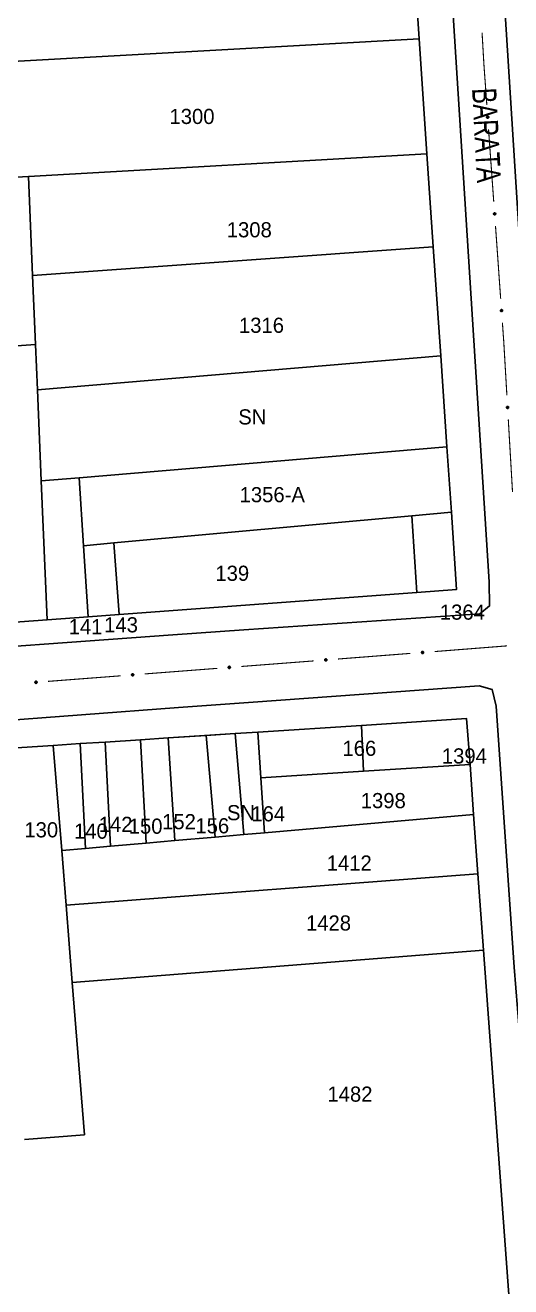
# Model space of a CAD drawing. Extents: x 201225 to 202591, y 4854937 to 4856079.
# Drawn here: x 201396.9 to 201477.1, y 4855421.5 to 4855629.6 of the extents above; entities that cross this region are included whole.
import ezdxf
from ezdxf.enums import TextEntityAlignment as Align

# ---------------------------------------------------------------- set-up
doc = ezdxf.new("R2010")
doc.units = 0
doc.header["$LTSCALE"] = 1.5
doc.header["$MEASUREMENT"] = 0
for name, color, linetype in [('CD_MALHA_LOTES', 7, 'CONTINUOUS'), ('RU-QUADRA', 210, 'CONTINUOUS'), ('SV-EIXO-RUA-PAV', 20, 'CONTINUOUS'), ('SV-RUA-PAVIM', 7, 'CONTINUOUS'), ('SV-TXT-RUA-PAV', 7, 'CONTINUOUS'), ('Th_NmrPort', 7, 'CONTINUOUS')]:
    doc.layers.add(name, color=color, linetype=linetype)
doc.styles.add('ARIAL', font='ARIAL.SHX')

msp = doc.modelspace()

# ---------------------------------------------------------------- linework, layer by layer
at = {"layer": 'CD_MALHA_LOTES', "linetype": 'Continuous', "flags": 128}
for points in [[(201461.18, 4855638.96), (201461.97, 4855627.4)], [(201363.17, 4855621.91), (201461.97, 4855627.4)], [(201461.97, 4855627.4), (201463.26, 4855608.42)], [(201397.47, 4855604.7), (201463.26, 4855608.42)], [(201463.26, 4855608.42), (201464.3, 4855593.1)], [(201397.47, 4855604.7), (201364.41, 4855602.83)], [(201398.16, 4855588.37), (201397.47, 4855604.7)], [(201398.16, 4855588.37), (201464.3, 4855593.1)], [(201464.3, 4855593.1), (201465.53, 4855575.08)], [(201398.64, 4855576.96), (201398.16, 4855588.37)], [(201378.3, 4855575.52), (201398.64, 4855576.96)], [(201398.96, 4855569.46), (201398.64, 4855576.96)], [(201398.96, 4855569.46), (201465.53, 4855575.08)], [(201465.53, 4855575.08), (201466.56, 4855560.07)], [(201399.59, 4855554.46), (201398.96, 4855569.46)], [(201405.83, 4855554.99), (201466.56, 4855560.07)], [(201466.56, 4855560.07), (201467.29, 4855549.32)], [(201399.59, 4855554.46), (201405.83, 4855554.99)], [(201400.56, 4855531.55), (201399.59, 4855554.46)], [(201406.57, 4855543.76), (201405.83, 4855554.99)], [(201411.58, 4855544.22), (201460.77, 4855548.72)], [(201460.77, 4855548.72), (201467.29, 4855549.32)], [(201461.57, 4855536.06), (201460.77, 4855548.72)], [(201467.29, 4855549.32), (201468.16, 4855536.55)], [(201406.57, 4855543.76), (201411.58, 4855544.22)], [(201407.34, 4855532.05), (201406.57, 4855543.76)], [(201412.47, 4855532.43), (201411.58, 4855544.22)], [(201461.57, 4855536.06), (201412.47, 4855532.43)], [(201468.16, 4855536.55), (201461.57, 4855536.06)], [(201400.56, 4855531.55), (201381.71, 4855530.15)], [(201407.34, 4855532.05), (201400.56, 4855531.55)], [(201412.47, 4855532.43), (201407.34, 4855532.05)], [(201435.33, 4855513), (201452.48, 4855514.11)], [(201452.48, 4855514.11), (201469.81, 4855515.23)], [(201452.77, 4855506.55), (201452.48, 4855514.11)], [(201469.81, 4855515.23), (201470.37, 4855507.65)], [(201415.98, 4855511.75), (201420.56, 4855512.05)], [(201420.56, 4855512.05), (201426.82, 4855512.45)], [(201421.61, 4855495.1), (201420.56, 4855512.05)], [(201426.82, 4855512.45), (201431.6, 4855512.76)], [(201428.31, 4855495.68), (201426.82, 4855512.45)], [(201431.6, 4855512.76), (201435.33, 4855513)], [(201433.01, 4855496.09), (201431.6, 4855512.76)], [(201435.84, 4855505.48), (201435.33, 4855513)], [(201391.12, 4855510.15), (201401.57, 4855510.82)], [(201401.57, 4855510.82), (201405.98, 4855511.11)], [(201402.96, 4855493.47), (201401.57, 4855510.82)], [(201405.98, 4855511.11), (201410.12, 4855511.37)], [(201406.89, 4855493.82), (201405.98, 4855511.11)], [(201410.12, 4855511.37), (201415.98, 4855511.75)], [(201411.01, 4855494.17), (201410.12, 4855511.37)], [(201416.88, 4855494.68), (201415.98, 4855511.75)], [(201435.84, 4855505.48), (201452.77, 4855506.55)], [(201470.37, 4855507.65), (201452.77, 4855506.55)], [(201470.37, 4855507.65), (201470.97, 4855499.39)], [(201436.46, 4855496.39), (201435.84, 4855505.48)], [(201470.97, 4855499.39), (201436.46, 4855496.39)], [(201470.97, 4855499.39), (201471.68, 4855489.63)], [(201428.31, 4855495.68), (201421.61, 4855495.1)], [(201433.01, 4855496.09), (201428.31, 4855495.68)], [(201436.46, 4855496.39), (201433.01, 4855496.09)], [(201402.96, 4855493.47), (201406.89, 4855493.82)], [(201403.68, 4855484.47), (201402.96, 4855493.47)], [(201411.01, 4855494.17), (201406.89, 4855493.82)], [(201416.88, 4855494.68), (201411.01, 4855494.17)], [(201421.61, 4855495.1), (201416.88, 4855494.68)], [(201403.68, 4855484.47), (201471.68, 4855489.63)], [(201471.68, 4855489.63), (201472.6, 4855477.05)], [(201404.7, 4855471.7), (201403.68, 4855484.47)], [(201472.6, 4855477.05), (201404.7, 4855471.7)], [(201472.6, 4855477.05), (201476.87, 4855418.68)], [(201404.7, 4855471.7), (201406.71, 4855446.54)], [(201406.71, 4855446.54), (201396.81, 4855445.78)]]:
    msp.add_lwpolyline(points, dxfattribs=at)
at = {"layer": 'RU-QUADRA', "linetype": 'Continuous', "flags": 128}
for points in [[(201461.18, 4855638.96), (201461.97, 4855627.4), (201463.26, 4855608.42), (201464.3, 4855593.1), (201465.53, 4855575.08), (201466.56, 4855560.07), (201467.29, 4855549.32), (201468.16, 4855536.55), (201461.57, 4855536.06), (201412.47, 4855532.43), (201407.34, 4855532.05), (201400.56, 4855531.55), (201381.71, 4855530.15)], [(201476.87, 4855418.68), (201472.6, 4855477.05), (201471.68, 4855489.63), (201470.97, 4855499.39), (201470.37, 4855507.65), (201469.81, 4855515.23), (201452.48, 4855514.11), (201435.33, 4855513), (201431.6, 4855512.76), (201427.42, 4855512.49), (201420.56, 4855512.05), (201415.98, 4855511.75), (201410.12, 4855511.37), (201405.98, 4855511.11), (201401.57, 4855510.82), (201391.12, 4855510.15)]]:
    msp.add_lwpolyline(points, dxfattribs=at)
at = {"layer": 'SV-EIXO-RUA-PAV', "const_width": 0.18}
for points in [[(201472.36, 4855628.44), (201472.65, 4855623.45)], [(201472.65, 4855623.45), (201472.67, 4855623.11)], [(201472.67, 4855623.11), (201473.15, 4855616.47)], [(201473.43, 4855612.48), (201474.29, 4855600.51)], [(201474.58, 4855596.52), (201475.43, 4855584.55)], [(201475.72, 4855580.56), (201475.86, 4855578.56)], [(201475.86, 4855578.56), (201475.93, 4855577.63)], [(201475.93, 4855577.63), (201476.46, 4855568.58)], [(201476.69, 4855564.59), (201477.39, 4855552.61)], [(201464.52, 4855526.3), (201476.49, 4855527.24)], [(201432.62, 4855523.84), (201444.58, 4855524.76)], [(201448.57, 4855525.07), (201460.53, 4855526)], [(201400.71, 4855521.38), (201412.68, 4855522.3)], [(201416.66, 4855522.61), (201428.63, 4855523.53)]]:
    msp.add_lwpolyline(points, dxfattribs=at)
at = {"layer": 'SV-EIXO-RUA-PAV'}
for points in [[(201473.39, 4855614.62), (201473.43, 4855614.59), (201473.45, 4855614.56), (201473.46, 4855614.52), (201473.47, 4855614.49), (201473.47, 4855614.45), (201473.46, 4855614.42), (201473.44, 4855614.38), (201473.41, 4855614.34), (201473.37, 4855614.32), (201473.34, 4855614.3), (201473.3, 4855614.3), (201473.27, 4855614.3), (201473.23, 4855614.31), (201473.2, 4855614.33), (201473.16, 4855614.36), (201473.13, 4855614.39), (201473.12, 4855614.43), (201473.12, 4855614.46), (201473.12, 4855614.5), (201473.13, 4855614.53), (201473.14, 4855614.57), (201473.18, 4855614.61), (201473.21, 4855614.63), (201473.24, 4855614.65), (201473.28, 4855614.65), (201473.31, 4855614.65), (201473.35, 4855614.64), (201473.39, 4855614.62)], [(201474.53, 4855598.66), (201474.57, 4855598.63), (201474.6, 4855598.6), (201474.61, 4855598.56), (201474.61, 4855598.53), (201474.61, 4855598.49), (201474.6, 4855598.46), (201474.59, 4855598.42), (201474.55, 4855598.38), (201474.52, 4855598.36), (201474.48, 4855598.34), (201474.45, 4855598.34), (201474.41, 4855598.34), (201474.38, 4855598.35), (201474.34, 4855598.37), (201474.3, 4855598.4), (201474.28, 4855598.43), (201474.27, 4855598.47), (201474.26, 4855598.5), (201474.26, 4855598.54), (201474.27, 4855598.58), (201474.29, 4855598.61), (201474.32, 4855598.65), (201474.35, 4855598.67), (201474.39, 4855598.69), (201474.42, 4855598.69), (201474.46, 4855598.69), (201474.49, 4855598.69), (201474.53, 4855598.66)], [(201475.68, 4855582.71), (201475.71, 4855582.67), (201475.74, 4855582.64), (201475.75, 4855582.6), (201475.76, 4855582.57), (201475.76, 4855582.53), (201475.75, 4855582.5), (201475.73, 4855582.46), (201475.7, 4855582.42), (201475.66, 4855582.4), (201475.63, 4855582.39), (201475.59, 4855582.38), (201475.56, 4855582.38), (201475.52, 4855582.39), (201475.48, 4855582.41), (201475.45, 4855582.44), (201475.42, 4855582.48), (201475.41, 4855582.51), (201475.4, 4855582.55), (201475.41, 4855582.58), (201475.41, 4855582.62), (201475.43, 4855582.65), (201475.46, 4855582.69), (201475.5, 4855582.72), (201475.53, 4855582.73), (201475.57, 4855582.73), (201475.6, 4855582.73), (201475.64, 4855582.73), (201475.68, 4855582.71)], [(201476.68, 4855566.74), (201476.71, 4855566.7), (201476.74, 4855566.67), (201476.75, 4855566.63), (201476.75, 4855566.6), (201476.75, 4855566.56), (201476.74, 4855566.53), (201476.73, 4855566.49), (201476.69, 4855566.45), (201476.66, 4855566.43), (201476.62, 4855566.42), (201476.59, 4855566.41), (201476.55, 4855566.41), (201476.52, 4855566.42), (201476.48, 4855566.44), (201476.44, 4855566.47), (201476.42, 4855566.51), (201476.41, 4855566.54), (201476.4, 4855566.58), (201476.4, 4855566.62), (201476.41, 4855566.65), (201476.43, 4855566.69), (201476.46, 4855566.72), (201476.5, 4855566.75), (201476.53, 4855566.76), (201476.57, 4855566.76), (201476.6, 4855566.76), (201476.64, 4855566.76), (201476.68, 4855566.74)], [(201446.42, 4855525.02), (201446.46, 4855525.05), (201446.49, 4855525.08), (201446.53, 4855525.09), (201446.56, 4855525.1), (201446.59, 4855525.1), (201446.63, 4855525.09), (201446.67, 4855525.07), (201446.71, 4855525.04), (201446.73, 4855525), (201446.74, 4855524.97), (201446.75, 4855524.93), (201446.75, 4855524.9), (201446.74, 4855524.86), (201446.72, 4855524.83), (201446.69, 4855524.79), (201446.66, 4855524.76), (201446.62, 4855524.75), (201446.59, 4855524.75), (201446.55, 4855524.75), (201446.51, 4855524.75), (201446.48, 4855524.77), (201446.44, 4855524.8), (201446.42, 4855524.84), (201446.4, 4855524.87), (201446.4, 4855524.91), (201446.4, 4855524.94), (201446.4, 4855524.98), (201446.42, 4855525.02)], [(201462.39, 4855526.25), (201462.42, 4855526.29), (201462.45, 4855526.31), (201462.49, 4855526.33), (201462.52, 4855526.33), (201462.56, 4855526.33), (201462.59, 4855526.32), (201462.63, 4855526.3), (201462.67, 4855526.27), (201462.69, 4855526.24), (201462.71, 4855526.2), (201462.71, 4855526.17), (201462.71, 4855526.13), (201462.7, 4855526.1), (201462.69, 4855526.06), (201462.65, 4855526.02), (201462.62, 4855526), (201462.59, 4855525.98), (201462.55, 4855525.98), (201462.51, 4855525.98), (201462.48, 4855525.99), (201462.44, 4855526), (201462.4, 4855526.04), (201462.38, 4855526.07), (201462.37, 4855526.1), (201462.36, 4855526.14), (201462.36, 4855526.17), (201462.37, 4855526.21), (201462.39, 4855526.25)], [(201414.52, 4855522.56), (201414.55, 4855522.59), (201414.58, 4855522.62), (201414.62, 4855522.63), (201414.65, 4855522.64), (201414.69, 4855522.64), (201414.72, 4855522.63), (201414.76, 4855522.61), (201414.8, 4855522.58), (201414.82, 4855522.54), (201414.84, 4855522.51), (201414.85, 4855522.47), (201414.84, 4855522.44), (201414.83, 4855522.4), (201414.82, 4855522.36), (201414.78, 4855522.33), (201414.75, 4855522.3), (201414.72, 4855522.29), (201414.68, 4855522.28), (201414.64, 4855522.28), (201414.61, 4855522.29), (201414.57, 4855522.31), (201414.54, 4855522.34), (201414.51, 4855522.38), (201414.5, 4855522.41), (201414.49, 4855522.45), (201414.49, 4855522.48), (201414.5, 4855522.52), (201414.52, 4855522.56)], [(201430.47, 4855523.79), (201430.5, 4855523.82), (201430.54, 4855523.85), (201430.57, 4855523.86), (201430.61, 4855523.87), (201430.64, 4855523.87), (201430.68, 4855523.86), (201430.71, 4855523.84), (201430.75, 4855523.81), (201430.78, 4855523.77), (201430.79, 4855523.74), (201430.8, 4855523.7), (201430.8, 4855523.67), (201430.79, 4855523.63), (201430.77, 4855523.59), (201430.74, 4855523.56), (201430.7, 4855523.53), (201430.67, 4855523.52), (201430.63, 4855523.51), (201430.6, 4855523.52), (201430.56, 4855523.52), (201430.52, 4855523.54), (201430.49, 4855523.57), (201430.46, 4855523.61), (201430.45, 4855523.64), (201430.45, 4855523.68), (201430.44, 4855523.71), (201430.45, 4855523.75), (201430.47, 4855523.79)], [(201398.57, 4855521.32), (201398.6, 4855521.36), (201398.63, 4855521.39), (201398.67, 4855521.4), (201398.7, 4855521.4), (201398.74, 4855521.4), (201398.77, 4855521.4), (201398.81, 4855521.38), (201398.85, 4855521.35), (201398.87, 4855521.31), (201398.89, 4855521.28), (201398.89, 4855521.24), (201398.89, 4855521.21), (201398.88, 4855521.17), (201398.86, 4855521.13), (201398.83, 4855521.1), (201398.8, 4855521.07), (201398.76, 4855521.06), (201398.73, 4855521.05), (201398.69, 4855521.05), (201398.66, 4855521.06), (201398.62, 4855521.08), (201398.58, 4855521.11), (201398.56, 4855521.15), (201398.54, 4855521.18), (201398.54, 4855521.22), (201398.54, 4855521.25), (201398.55, 4855521.29), (201398.57, 4855521.32)]]:
    msp.add_lwpolyline(points, close=True, dxfattribs=at)
for points in [[(201473.12, 4855614.51), (201473.15, 4855614.38)], [(201473.12, 4855614.5), (201473.13, 4855614.39)], [(201473.13, 4855614.53), (201473.16, 4855614.36)], [(201473.14, 4855614.57), (201473.2, 4855614.33)], [(201473.14, 4855614.55), (201473.18, 4855614.35)], [(201473.16, 4855614.59), (201473.21, 4855614.32)], [(201473.18, 4855614.61), (201473.23, 4855614.31)], [(201473.19, 4855614.62), (201473.25, 4855614.31)], [(201473.21, 4855614.63), (201473.27, 4855614.3)], [(201473.23, 4855614.64), (201473.29, 4855614.3)], [(201473.24, 4855614.65), (201473.3, 4855614.3)], [(201473.26, 4855614.65), (201473.32, 4855614.3)], [(201473.28, 4855614.65), (201473.34, 4855614.3)], [(201473.3, 4855614.65), (201473.36, 4855614.32)], [(201473.31, 4855614.65), (201473.37, 4855614.32)], [(201473.33, 4855614.64), (201473.39, 4855614.34)], [(201473.35, 4855614.64), (201473.41, 4855614.34)], [(201473.37, 4855614.63), (201473.42, 4855614.36)], [(201473.39, 4855614.62), (201473.44, 4855614.38)], [(201473.41, 4855614.61), (201473.45, 4855614.41)], [(201473.43, 4855614.59), (201473.46, 4855614.42)], [(201473.44, 4855614.57), (201473.46, 4855614.44)], [(201473.45, 4855614.56), (201473.47, 4855614.45)], [(201474.26, 4855598.54), (201474.28, 4855598.43)], [(201474.27, 4855598.58), (201474.3, 4855598.4)], [(201474.27, 4855598.55), (201474.29, 4855598.42)], [(201474.28, 4855598.59), (201474.32, 4855598.39)], [(201474.29, 4855598.61), (201474.34, 4855598.37)], [(201474.31, 4855598.63), (201474.36, 4855598.36)], [(201474.32, 4855598.65), (201474.38, 4855598.35)], [(201474.34, 4855598.66), (201474.39, 4855598.35)], [(201474.35, 4855598.67), (201474.41, 4855598.34)], [(201474.37, 4855598.68), (201474.43, 4855598.34)], [(201474.39, 4855598.69), (201474.45, 4855598.34)], [(201474.41, 4855598.69), (201474.46, 4855598.34)], [(201474.42, 4855598.69), (201474.48, 4855598.34)], [(201474.44, 4855598.69), (201474.5, 4855598.36)], [(201474.46, 4855598.69), (201474.52, 4855598.36)], [(201474.48, 4855598.68), (201474.54, 4855598.38)], [(201474.49, 4855598.69), (201474.55, 4855598.38)], [(201474.51, 4855598.67), (201474.57, 4855598.41)], [(201474.53, 4855598.66), (201474.59, 4855598.42)], [(201474.55, 4855598.65), (201474.59, 4855598.45)], [(201474.57, 4855598.63), (201474.6, 4855598.46)], [(201474.58, 4855598.61), (201474.61, 4855598.49)], [(201474.6, 4855598.6), (201474.61, 4855598.49)], [(201475.45, 4855582.67), (201475.5, 4855582.4)], [(201475.46, 4855582.69), (201475.52, 4855582.39)], [(201475.48, 4855582.7), (201475.54, 4855582.39)], [(201475.5, 4855582.72), (201475.56, 4855582.38)], [(201475.51, 4855582.72), (201475.57, 4855582.38)], [(201475.53, 4855582.73), (201475.59, 4855582.38)], [(201475.55, 4855582.73), (201475.61, 4855582.38)], [(201475.57, 4855582.73), (201475.63, 4855582.39)], [(201475.59, 4855582.73), (201475.65, 4855582.4)], [(201475.6, 4855582.73), (201475.66, 4855582.4)], [(201475.62, 4855582.72), (201475.68, 4855582.42)], [(201475.64, 4855582.73), (201475.7, 4855582.42)], [(201475.66, 4855582.71), (201475.71, 4855582.45)], [(201475.68, 4855582.71), (201475.73, 4855582.46)], [(201475.7, 4855582.69), (201475.74, 4855582.49)], [(201475.71, 4855582.67), (201475.75, 4855582.5)], [(201475.41, 4855582.62), (201475.45, 4855582.44)], [(201475.41, 4855582.59), (201475.43, 4855582.46)], [(201475.41, 4855582.58), (201475.42, 4855582.48)], [(201475.43, 4855582.65), (201475.48, 4855582.41)], [(201475.43, 4855582.63), (201475.46, 4855582.43)], [(201475.73, 4855582.65), (201475.75, 4855582.53)], [(201475.74, 4855582.64), (201475.76, 4855582.53)], [(201476.4, 4855566.62), (201476.42, 4855566.51)], [(201476.41, 4855566.65), (201476.44, 4855566.47)], [(201476.41, 4855566.63), (201476.43, 4855566.5)], [(201476.42, 4855566.66), (201476.46, 4855566.47)], [(201476.43, 4855566.69), (201476.48, 4855566.44)], [(201476.45, 4855566.7), (201476.5, 4855566.44)], [(201476.46, 4855566.72), (201476.52, 4855566.42)], [(201476.48, 4855566.73), (201476.53, 4855566.42)], [(201476.5, 4855566.75), (201476.55, 4855566.41)], [(201476.51, 4855566.75), (201476.57, 4855566.41)], [(201476.53, 4855566.76), (201476.59, 4855566.41)], [(201476.55, 4855566.76), (201476.6, 4855566.42)], [(201476.57, 4855566.76), (201476.62, 4855566.42)], [(201476.59, 4855566.76), (201476.64, 4855566.43)], [(201476.6, 4855566.76), (201476.66, 4855566.43)], [(201476.62, 4855566.76), (201476.68, 4855566.45)], [(201476.64, 4855566.76), (201476.69, 4855566.45)], [(201476.66, 4855566.75), (201476.71, 4855566.48)], [(201476.68, 4855566.74), (201476.73, 4855566.49)], [(201476.7, 4855566.72), (201476.73, 4855566.52)], [(201476.71, 4855566.7), (201476.74, 4855566.53)], [(201476.73, 4855566.68), (201476.75, 4855566.56)], [(201476.74, 4855566.67), (201476.75, 4855566.56)], [(201446.4, 4855524.98), (201446.71, 4855525.04)], [(201446.4, 4855524.94), (201446.73, 4855525)], [(201446.4, 4855524.93), (201446.73, 4855524.99)], [(201446.4, 4855524.91), (201446.74, 4855524.97)], [(201446.4, 4855524.89), (201446.75, 4855524.95)], [(201446.4, 4855524.87), (201446.75, 4855524.93)], [(201446.41, 4855524.96), (201446.71, 4855525.02)], [(201446.41, 4855524.86), (201446.75, 4855524.92)], [(201446.42, 4855525.02), (201446.67, 4855525.07)], [(201446.42, 4855525), (201446.68, 4855525.05)], [(201446.42, 4855524.84), (201446.75, 4855524.9)], [(201446.43, 4855524.82), (201446.74, 4855524.88)], [(201446.44, 4855525.04), (201446.64, 4855525.08)], [(201446.44, 4855524.8), (201446.74, 4855524.86)], [(201446.46, 4855525.05), (201446.63, 4855525.09)], [(201446.46, 4855524.79), (201446.73, 4855524.84)], [(201446.48, 4855525.07), (201446.6, 4855525.09)], [(201446.48, 4855524.77), (201446.72, 4855524.83)], [(201446.49, 4855525.08), (201446.59, 4855525.1)], [(201446.5, 4855524.77), (201446.7, 4855524.81)], [(201446.51, 4855524.75), (201446.69, 4855524.79)], [(201446.54, 4855524.75), (201446.67, 4855524.77)], [(201446.55, 4855524.75), (201446.66, 4855524.76)], [(201462.36, 4855526.17), (201462.69, 4855526.24)], [(201462.36, 4855526.14), (201462.71, 4855526.2)], [(201462.37, 4855526.21), (201462.67, 4855526.27)], [(201462.37, 4855526.19), (201462.68, 4855526.25)], [(201462.37, 4855526.16), (201462.7, 4855526.22)], [(201462.37, 4855526.12), (201462.71, 4855526.18)], [(201462.37, 4855526.1), (201462.71, 4855526.17)], [(201462.38, 4855526.23), (201462.65, 4855526.29)], [(201462.38, 4855526.09), (201462.71, 4855526.15)], [(201462.38, 4855526.07), (201462.71, 4855526.13)], [(201462.39, 4855526.25), (201462.63, 4855526.3)], [(201462.39, 4855526.05), (201462.7, 4855526.11)], [(201462.4, 4855526.04), (201462.7, 4855526.1)], [(201462.41, 4855526.27), (201462.61, 4855526.31)], [(201462.42, 4855526.29), (201462.59, 4855526.32)], [(201462.43, 4855526.02), (201462.69, 4855526.08)], [(201462.44, 4855526.3), (201462.57, 4855526.32)], [(201462.44, 4855526), (201462.69, 4855526.06)], [(201462.45, 4855526.31), (201462.56, 4855526.33)], [(201462.47, 4855526), (201462.66, 4855526.04)], [(201462.48, 4855525.99), (201462.65, 4855526.02)], [(201462.5, 4855525.98), (201462.63, 4855526.01)], [(201462.51, 4855525.98), (201462.62, 4855526)], [(201414.49, 4855522.48), (201414.82, 4855522.54)], [(201414.49, 4855522.45), (201414.84, 4855522.51)], [(201414.5, 4855522.52), (201414.8, 4855522.58)], [(201414.5, 4855522.5), (201414.81, 4855522.56)], [(201414.5, 4855522.47), (201414.83, 4855522.53)], [(201414.5, 4855522.43), (201414.84, 4855522.49)], [(201414.5, 4855522.41), (201414.85, 4855522.47)], [(201414.51, 4855522.53), (201414.78, 4855522.59)], [(201414.51, 4855522.39), (201414.84, 4855522.45)], [(201414.51, 4855522.38), (201414.84, 4855522.44)], [(201414.52, 4855522.56), (201414.76, 4855522.61)], [(201414.52, 4855522.36), (201414.84, 4855522.42)], [(201414.54, 4855522.57), (201414.74, 4855522.62)], [(201414.54, 4855522.34), (201414.83, 4855522.4)], [(201414.55, 4855522.59), (201414.72, 4855522.63)], [(201414.56, 4855522.33), (201414.82, 4855522.38)], [(201414.57, 4855522.61), (201414.7, 4855522.63)], [(201414.57, 4855522.31), (201414.82, 4855522.36)], [(201414.58, 4855522.62), (201414.69, 4855522.64)], [(201414.6, 4855522.3), (201414.79, 4855522.34)], [(201414.61, 4855522.29), (201414.78, 4855522.33)], [(201414.63, 4855522.29), (201414.76, 4855522.31)], [(201430.44, 4855523.71), (201430.78, 4855523.77)], [(201430.45, 4855523.75), (201430.75, 4855523.81)], [(201430.45, 4855523.73), (201430.76, 4855523.79)], [(201430.45, 4855523.7), (201430.78, 4855523.76)], [(201430.45, 4855523.68), (201430.79, 4855523.74)], [(201430.45, 4855523.66), (201430.79, 4855523.72)], [(201430.45, 4855523.64), (201430.8, 4855523.7)], [(201430.46, 4855523.77), (201430.73, 4855523.82)], [(201430.46, 4855523.62), (201430.79, 4855523.69)], [(201430.46, 4855523.61), (201430.8, 4855523.67)], [(201430.47, 4855523.79), (201430.71, 4855523.84)], [(201430.48, 4855523.59), (201430.79, 4855523.65)], [(201430.49, 4855523.81), (201430.69, 4855523.85)], [(201430.49, 4855523.57), (201430.79, 4855523.63)], [(201430.5, 4855523.82), (201430.68, 4855523.86)], [(201430.51, 4855523.56), (201430.78, 4855523.61)], [(201430.52, 4855523.84), (201430.65, 4855523.86)], [(201430.52, 4855523.54), (201430.77, 4855523.59)], [(201430.54, 4855523.85), (201430.64, 4855523.87)], [(201430.55, 4855523.54), (201430.75, 4855523.58)], [(201430.56, 4855523.52), (201430.74, 4855523.56)], [(201430.58, 4855523.52), (201430.71, 4855523.54)], [(201430.6, 4855523.52), (201430.7, 4855523.53)], [(201398.54, 4855521.25), (201398.87, 4855521.31)], [(201398.54, 4855521.23), (201398.87, 4855521.3)], [(201398.54, 4855521.22), (201398.89, 4855521.28)], [(201398.54, 4855521.18), (201398.89, 4855521.24)], [(201398.55, 4855521.29), (201398.85, 4855521.35)], [(201398.55, 4855521.27), (201398.86, 4855521.33)], [(201398.55, 4855521.2), (201398.89, 4855521.26)], [(201398.55, 4855521.16), (201398.89, 4855521.22)], [(201398.56, 4855521.3), (201398.83, 4855521.36)], [(201398.56, 4855521.15), (201398.89, 4855521.21)], [(201398.57, 4855521.32), (201398.81, 4855521.38)], [(201398.57, 4855521.13), (201398.88, 4855521.19)], [(201398.58, 4855521.34), (201398.78, 4855521.39)], [(201398.58, 4855521.11), (201398.88, 4855521.17)], [(201398.6, 4855521.36), (201398.77, 4855521.4)], [(201398.6, 4855521.1), (201398.87, 4855521.15)], [(201398.62, 4855521.38), (201398.75, 4855521.4)], [(201398.62, 4855521.08), (201398.86, 4855521.13)], [(201398.63, 4855521.39), (201398.74, 4855521.4)], [(201398.64, 4855521.07), (201398.84, 4855521.11)], [(201398.66, 4855521.06), (201398.83, 4855521.1)], [(201398.68, 4855521.06), (201398.81, 4855521.08)], [(201398.69, 4855521.05), (201398.8, 4855521.07)], [(201414.64, 4855522.28), (201414.75, 4855522.3)]]:
    msp.add_lwpolyline(points, dxfattribs=at)
at = {"layer": 'SV-RUA-PAVIM', "linetype": 'Continuous'}
for points in [[(201569.43, 4855772.21, 14.46), (201535.29, 4855769.63, 13.85), (201469.83, 4855764.78, 13.28), (201468.2, 4855764.45, 13.33), (201467.76, 4855762.34, 13.33), (201476.34, 4855628.95, 12.92), (201481.85, 4855542.22, 12.77), (201482.85, 4855539.07, 12.72), (201485.65, 4855536.34, 12.73), (201487.88, 4855535.96, 12.73), (201503.95, 4855537.02, 12.91), (201612.66, 4855545.23, 13.51), (201691.69, 4855551.18, 13.28), (201694.69, 4855552.55, 13.32), (201696.24, 4855555.64, 13.32), (201690.86, 4855642.16, 14.23)], [(201467.57, 4855631.31, 12.8), (201473.56, 4855537.83, 12.44), (201473.59, 4855533.84, 12.46), (201471.99, 4855532.5, 12.46), (201433.01, 4855529.89, 12.46), (201421.29, 4855529.06, 11.87), (201375.73, 4855525.78, 10.01), (201355.5, 4855524.36, 10.01), (201328.4, 4855522.21, 10.01), (201316.95, 4855521.18, 10.01), (201273.75, 4855517.77, 10.01), (201268, 4855517.26, 6.29), (201265.95, 4855518.09, 6.27), (201264.88, 4855519.7, 6.27), (201264.77, 4855521.43, 6.27)], [(201264.23, 4855506.06, 6.09), (201266.09, 4855507.19, 6.05), (201267.96, 4855507.45, 6.09), (201275.28, 4855507.88, 7.44), (201318.01, 4855510, 7.44), (201329.48, 4855510.72, 11.44), (201356.33, 4855512.59, 11.44), (201376.69, 4855513.93, 11.44), (201390.15, 4855514.65, 11.44), (201422.22, 4855517.05, 12.34), (201433.78, 4855517.88, 12.34), (201471.89, 4855520.62, 12.34), (201474.05, 4855520.03, 12.34), (201474.69, 4855517.3, 12.32), (201477.66, 4855474.23, 12.62), (201480.67, 4855436.71, 11.53), (201488.22, 4855338.78, 11.53)]]:
    msp.add_polyline3d(points, dxfattribs=at)

# ---------------------------------------------------------------- texts
at = {"layer": 'SV-TXT-RUA-PAV', "style": 'ARIAL', "width": 0.7}
msp.add_text('BARATA', height=4, rotation=273, dxfattribs=at).set_placement((201470.7, 4855619.2))
at = {"layer": 'Th_NmrPort', "color": 1}
for s, p in [('1300', (201420.75, 4855614.6)), ('1308', (201430.21, 4855595.9)), ('1316', (201432.22, 4855580.14)), ('SN', (201432.11, 4855565.02)), ('1356-A', (201432.33, 4855552.19)), ('139', (201428.33, 4855539.22)), ('1364', (201465.39, 4855532.81)), ('141', (201404.1, 4855530.41)), ('143', (201409.97, 4855530.72)), ('166', (201449.31, 4855510.34)), ('1394', (201465.72, 4855509.08)), ('1398', (201452.33, 4855501.71)), ('152', (201419.53, 4855498.23)), ('SN', (201430.24, 4855499.72)), ('164', (201434.26, 4855499.53)), ('130', (201396.79, 4855496.89)), ('140', (201404.98, 4855496.67)), ('142', (201409.07, 4855497.79)), ('150', (201414.02, 4855497.49)), ('156', (201425.03, 4855497.56)), ('1412', (201446.71, 4855491.41)), ('1428', (201443.29, 4855481.52)), ('1482', (201446.83, 4855453.28))]:
    msp.add_text(s, height=2.5, dxfattribs=at).set_placement(p, align=Align.MIDDLE_LEFT)

doc.saveas('drawing.dxf')
